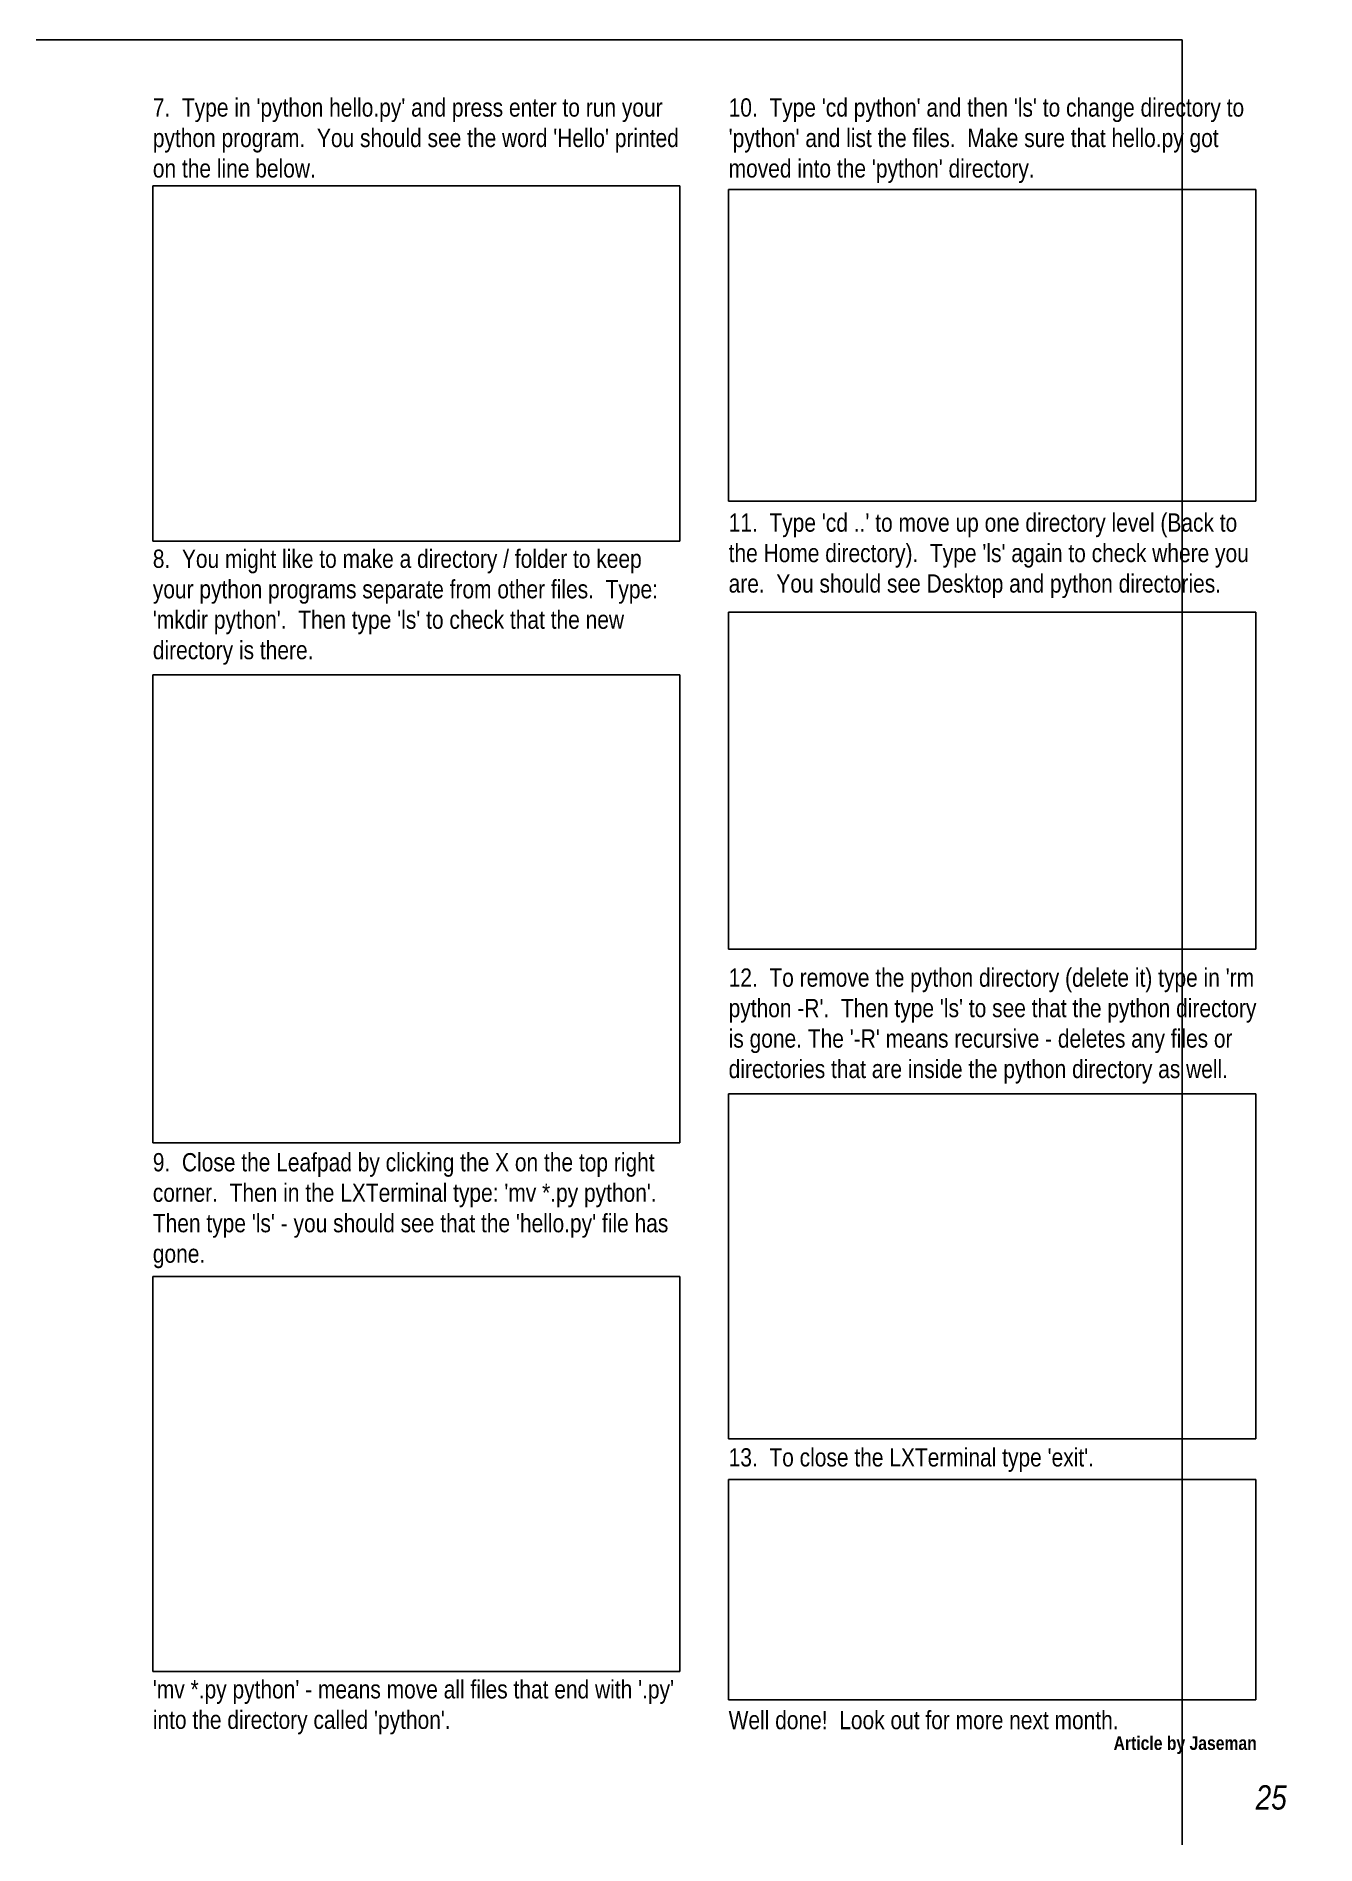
# Paper-space layout 'Page25' of a CAD drawing. Header units: millimetres. Extents: x 17 to 227, y -86 to 211.
# The model-space entities are those that its viewports show. They can reach past a viewport. Long polylines and large blocks are cut down to what shows.
import ezdxf

# ---------------------------------------------------------------- set-up
doc = ezdxf.new("R2010")
doc.units = ezdxf.units.MM
doc.layers.get('Defpoints').update_dxf_attribs({"color": 6})
doc.layers.add('Images', color=7, linetype='Continuous')
doc.layers.add('Text', color=7, linetype='Continuous')
doc.layers.get('Defpoints').off()
doc.styles.get("Standard").update_dxf_attribs({"font": 'arial.ttf'})
picture_1 = doc.add_image_def('image3.gif', size_in_pixel=(1529, 1352))
picture_2 = doc.add_image_def('image10.png', size_in_pixel=(403, 272))
picture_3 = doc.add_image_def('image11.png', size_in_pixel=(305, 271))
picture_4 = doc.add_image_def('image12.png', size_in_pixel=(340, 255))
picture_5 = doc.add_image_def('image13.png', size_in_pixel=(426, 252))
picture_6 = doc.add_image_def('image14.png', size_in_pixel=(397, 254))
picture_7 = doc.add_image_def('image15.png', size_in_pixel=(394, 258))
picture_8 = doc.add_image_def('image16.png', size_in_pixel=(342, 143))

msp = doc.modelspace()

# ---------------------------------------------------------------- texts
at = {"layer": 'Text', "char_height": 3, "attachment_point": 1}
for s, insert in [("{\\fArial Narrow|b0|i0|c0|p34;7.  Type in 'python hello.py' and press enter to run your python program.  You should see the word 'Hello' printed on the line below.}", (504.58, -351.8)), ("{\\fArial Narrow|b0|i0|c0|p34;10.  Type 'cd python' and then 'ls' to change directory to 'python' and list the files.  Make sure that hello.py got moved into the 'python' directory.}", (599.08, -351.8)), ("{\\fArial Narrow|b0|i0|c0|p34;11.  Type 'cd ..' to move up one directory level (Back to the Home directory).  Type 'ls' again to check where you are.  You should see Desktop and python directories.}", (599.08, -419.96)), ("{\\fArial Narrow|b0|i0|c0|p34;8.  You might like to make a directory / folder to keep your python programs separate from other files.  Type: 'mkdir python'.  Then type 'ls' to check that the new directory is there.}", (504.58, -425.9)), ("{\\fArial Narrow|b0|i0|c0|p34;12.  To remove the python directory (delete it) type in 'rm python -R'.  Then type 'ls' to see that the python directory is gone. The '-R' means recursive - deletes any files or directories that are inside the python directory as well.}", (599.08, -494.68)), ("{\\fArial Narrow|b0|i0|c0|p34;9.  Close the Leafpad by clicking the X on the top right corner.  Then in the LXTerminal type: 'mv *.py python'.  Then type 'ls' - you should see that the 'hello.py' file has gone.}", (504.58, -525)), ("{\\fArial Narrow|b0|i0|c0|p34;13.  To close the LXTerminal type 'exit'.}", (599.08, -573.46)), ("{\\fArial Narrow|b0|i0|c0|p34;'mv *.py python' - means move all files that end with '.py' into the directory called 'python'.\\H1.0043x; }", (504.58, -611.55)), ('{\\fArial Narrow|b0|i0|c0|p34;Well done!  Look out for more next month.}', (599.08, -616.6))]:
    msp.add_mtext_dynamic_manual_height_columns(s, width=86.5, gutter_width=12.5, heights=[0], dxfattribs=dict(at, insert=insert))
at = {"layer": 'Text', "color": 255, "attachment_point": 1}
for s, width, insert, char_height in [('\\pi63.177;{\\fArial Narrow|b1|i0|c0|p34;\\C256;Article by Jaseman}', 86.5, (599.08, -620.76), 2.25), ('{\\fArial Narrow|b0|i1|c0|p34;\\C43;25}', 9.7232, (685.58, -628.8), 4)]:
    msp.add_mtext_dynamic_manual_height_columns(s, width=width, gutter_width=12.5, heights=[0], dxfattribs=dict(at, insert=insert, char_height=char_height))

# ---------------------------------------------------------------- pictures from other files: only their frames are drawn
at = {"layer": 'Images'}
image = msp.add_image(picture_1, insert=(315.53, -658.74), size_in_units=(357.99, 316.55), dxfattribs=dict(at, brightness=99, contrast=7))
image.dxf.flags = 15
image = msp.add_image(picture_2, insert=(504.58, -424.52), size_in_units=(86.5, 58.38), dxfattribs=at)
image.dxf.flags = 7
image = msp.add_image(picture_5, insert=(599.08, -417.93), size_in_units=(86.5, 51.17), dxfattribs=at)
image.dxf.flags = 7
image = msp.add_image(picture_6, insert=(599.08, -491.51), size_in_units=(86.5, 55.34), dxfattribs=at)
image.dxf.flags = 7
image = msp.add_image(picture_3, insert=(504.58, -523.34), size_in_units=(86.5, 76.86), dxfattribs=at)
image.dxf.flags = 7
image = msp.add_image(picture_7, insert=(599.08, -571.9), size_in_units=(86.5, 56.64), dxfattribs=at)
image.dxf.flags = 7
image = msp.add_image(picture_4, insert=(504.58, -610.15), size_in_units=(86.5, 64.87), dxfattribs=at)
image.dxf.flags = 7
image = msp.add_image(picture_8, insert=(599.08, -614.77), size_in_units=(86.5, 36.17), dxfattribs=at)
image.dxf.flags = 7

psp = doc.layouts.new('Page25')

# ---------------------------------------------------------------- viewports
at = {"layer": 'Defpoints'}
psp.add_viewport(center=(121.75, 62.01), size=(210, 297), view_center_point=(590.44, -490.09), view_height=297, dxfattribs=at)

doc.saveas('drawing.dxf')
